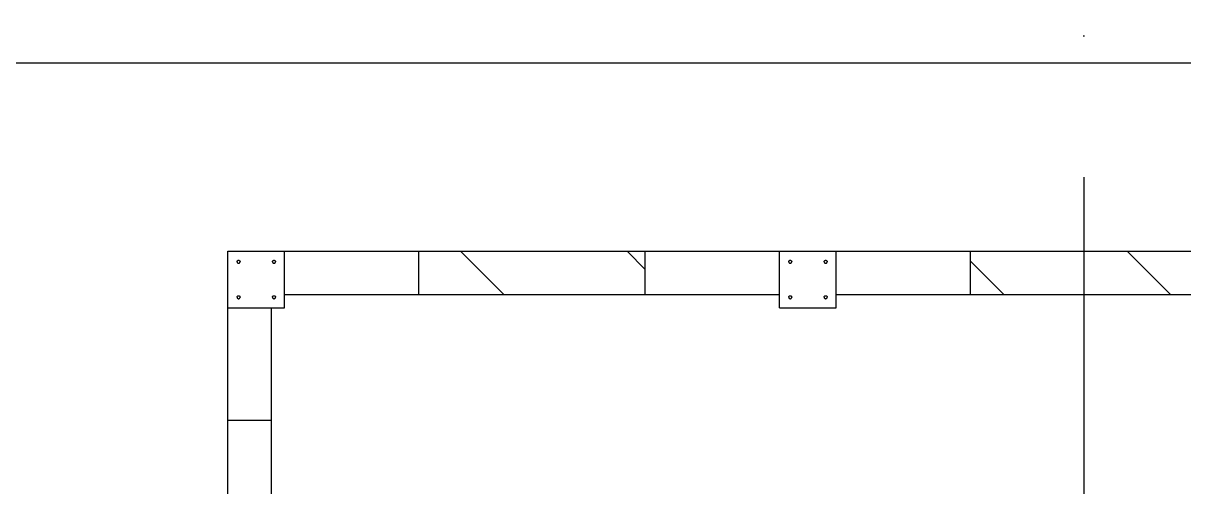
# Model space of a CAD drawing. Extents: x 1250 to 103750, y 1250 to 73000.
# Drawn here: x 55914 to 62068, y 25135 to 27594 of the extents above; entities that cross this region are included whole.
import ezdxf

# ---------------------------------------------------------------- set-up
doc = ezdxf.new("R2010")
doc.units = 0
doc.linetypes.add('DASHDOT', pattern=[3750, 2250, -750, 0, -750])
for name, color, linetype in [('A-CUT', 1, 'CONTINUOUS'), ('A-HATCH', 3, 'CONTINUOUS'), ('A-SECT', 1, 'DASHDOT'), ('A-VIS', 7, 'CONTINUOUS')]:
    doc.layers.add(name, color=color, linetype=linetype)

msp = doc.modelspace()

# ---------------------------------------------------------------- linework, layer by layer
at = {"layer": 'A-CUT'}
for p, q in [((57000, 23788.75), (57000, 26384.75)), ((57000, 26384.75), (64645, 26384.75)), ((57052.939, 26336.141), (57054.439, 26336.596)), ((57054.439, 26336.596), (57056, 26336.75)), ((57056, 26336.75), (57057.561, 26336.596)), ((57057.561, 26336.596), (57059.061, 26336.141)), ((57240.939, 26336.141), (57242.439, 26336.596)), ((57242.439, 26336.596), (57244, 26336.75)), ((57244, 26336.75), (57245.561, 26336.596)), ((57245.561, 26336.596), (57247.061, 26336.141)), ((57300, 26084.75), (57300, 26384.75)), ((58012.5, 26154.75), (58012.5, 26384.75)), ((59212.5, 26154.75), (59212.5, 26384.75)), ((59925, 26084.75), (59925, 26384.75)), ((59977.939, 26336.141), (59979.439, 26336.596)), ((59979.439, 26336.596), (59981, 26336.75)), ((59981, 26336.75), (59982.561, 26336.596)), ((59982.561, 26336.596), (59984.061, 26336.141)), ((60165.939, 26336.141), (60167.439, 26336.596)), ((60167.439, 26336.596), (60169, 26336.75)), ((60169, 26336.75), (60170.561, 26336.596)), ((60170.561, 26336.596), (60172.061, 26336.141)), ((60225, 26084.75), (60225, 26384.75)), ((60937.5, 26154.75), (60937.5, 26384.75)), ((57048, 26328.75), (57048.154, 26330.311)), ((57048, 26328.75), (57048.154, 26327.189)), ((57048.154, 26330.311), (57048.609, 26331.811)), ((57048.154, 26327.189), (57048.609, 26325.689)), ((57048.609, 26331.811), (57049.348, 26333.195)), ((57048.609, 26325.689), (57049.348, 26324.305)), ((57049.348, 26333.195), (57050.343, 26334.407)), ((57049.348, 26324.305), (57050.343, 26323.093)), ((57050.343, 26334.407), (57051.555, 26335.402)), ((57050.343, 26323.093), (57051.555, 26322.098)), ((57051.555, 26335.402), (57052.939, 26336.141)), ((57051.555, 26322.098), (57052.939, 26321.359)), ((57052.939, 26321.359), (57054.439, 26320.904)), ((57054.439, 26320.904), (57056, 26320.75)), ((57056, 26320.75), (57057.561, 26320.904)), ((57057.561, 26320.904), (57059.061, 26321.359)), ((57059.061, 26336.141), (57060.445, 26335.402)), ((57059.061, 26321.359), (57060.445, 26322.098)), ((57060.445, 26335.402), (57061.657, 26334.407)), ((57060.445, 26322.098), (57061.657, 26323.093)), ((57061.657, 26334.407), (57062.652, 26333.195)), ((57061.657, 26323.093), (57062.652, 26324.305)), ((57062.652, 26333.195), (57063.391, 26331.811)), ((57062.652, 26324.305), (57063.391, 26325.689)), ((57063.391, 26331.811), (57063.781, 26330.525)), ((57063.391, 26325.689), (57063.846, 26327.189)), ((57063.781, 26330.525), (57064, 26328.75)), ((57063.846, 26327.189), (57064, 26328.75)), ((57236, 26328.75), (57236.154, 26330.311)), ((57236, 26328.75), (57236.154, 26327.189)), ((57236.154, 26330.311), (57236.609, 26331.811)), ((57236.154, 26327.189), (57236.609, 26325.689)), ((57236.609, 26331.811), (57237.348, 26333.195)), ((57236.609, 26325.689), (57237.348, 26324.305)), ((57237.348, 26333.195), (57238.343, 26334.407)), ((57237.348, 26324.305), (57238.343, 26323.093)), ((57238.343, 26334.407), (57239.555, 26335.402)), ((57238.343, 26323.093), (57239.555, 26322.098)), ((57239.555, 26335.402), (57240.939, 26336.141)), ((57239.555, 26322.098), (57240.939, 26321.359)), ((57240.939, 26321.359), (57242.439, 26320.904)), ((57242.439, 26320.904), (57244, 26320.75)), ((57244, 26320.75), (57245.561, 26320.904)), ((57245.561, 26320.904), (57247.061, 26321.359)), ((57247.061, 26336.141), (57248.445, 26335.402)), ((57247.061, 26321.359), (57248.445, 26322.098)), ((57248.445, 26335.402), (57249.657, 26334.407)), ((57248.445, 26322.098), (57249.657, 26323.093)), ((57249.657, 26334.407), (57250.652, 26333.195)), ((57249.657, 26323.093), (57250.652, 26324.305)), ((57250.652, 26333.195), (57251.391, 26331.811)), ((57250.652, 26324.305), (57251.391, 26325.689)), ((57251.391, 26331.811), (57251.781, 26330.525)), ((57251.391, 26325.689), (57251.846, 26327.189)), ((57251.781, 26330.525), (57252, 26328.75)), ((57251.846, 26327.189), (57252, 26328.75)), ((59973, 26328.75), (59973.154, 26330.311)), ((59973, 26328.75), (59973.154, 26327.189)), ((59973.154, 26330.311), (59973.609, 26331.811)), ((59973.154, 26327.189), (59973.609, 26325.689)), ((59973.609, 26331.811), (59974.348, 26333.195)), ((59973.609, 26325.689), (59974.348, 26324.305)), ((59974.348, 26333.195), (59975.343, 26334.407)), ((59974.348, 26324.305), (59975.343, 26323.093)), ((59975.343, 26334.407), (59976.555, 26335.402)), ((59975.343, 26323.093), (59976.555, 26322.098)), ((59976.555, 26335.402), (59977.939, 26336.141)), ((59976.555, 26322.098), (59977.939, 26321.359)), ((59977.939, 26321.359), (59979.439, 26320.904)), ((59979.439, 26320.904), (59981, 26320.75)), ((59981, 26320.75), (59982.561, 26320.904)), ((59982.561, 26320.904), (59984.061, 26321.359)), ((59984.061, 26336.141), (59985.445, 26335.402)), ((59984.061, 26321.359), (59985.445, 26322.098)), ((59985.445, 26335.402), (59986.657, 26334.407)), ((59985.445, 26322.098), (59986.657, 26323.093)), ((59986.657, 26334.407), (59987.652, 26333.195)), ((59986.657, 26323.093), (59987.652, 26324.305)), ((59987.652, 26333.195), (59988.391, 26331.811)), ((59987.652, 26324.305), (59988.391, 26325.689)), ((59988.391, 26331.811), (59988.781, 26330.525)), ((59988.391, 26325.689), (59988.846, 26327.189)), ((59988.781, 26330.525), (59989, 26328.75)), ((59988.846, 26327.189), (59989, 26328.75)), ((60161, 26328.75), (60161.154, 26330.311)), ((60161, 26328.75), (60161.154, 26327.189)), ((60161.154, 26330.311), (60161.609, 26331.811)), ((60161.154, 26327.189), (60161.609, 26325.689)), ((60161.609, 26331.811), (60162.348, 26333.195)), ((60161.609, 26325.689), (60162.348, 26324.305)), ((60162.348, 26333.195), (60163.343, 26334.407)), ((60162.348, 26324.305), (60163.343, 26323.093)), ((60163.343, 26334.407), (60164.555, 26335.402)), ((60163.343, 26323.093), (60164.555, 26322.098)), ((60164.555, 26335.402), (60165.939, 26336.141)), ((60164.555, 26322.098), (60165.939, 26321.359)), ((60165.939, 26321.359), (60167.439, 26320.904)), ((60167.439, 26320.904), (60169, 26320.75)), ((60169, 26320.75), (60170.561, 26320.904)), ((60170.561, 26320.904), (60172.061, 26321.359)), ((60172.061, 26336.141), (60173.445, 26335.402)), ((60172.061, 26321.359), (60173.445, 26322.098)), ((60173.445, 26335.402), (60174.657, 26334.407)), ((60173.445, 26322.098), (60174.657, 26323.093)), ((60174.657, 26334.407), (60175.652, 26333.195)), ((60174.657, 26323.093), (60175.652, 26324.305)), ((60175.652, 26333.195), (60176.391, 26331.811)), ((60175.652, 26324.305), (60176.391, 26325.689)), ((60176.391, 26331.811), (60176.781, 26330.525)), ((60176.391, 26325.689), (60176.846, 26327.189)), ((60176.781, 26330.525), (60177, 26328.75)), ((60176.846, 26327.189), (60177, 26328.75)), ((57300, 26154.75), (59925, 26154.75)), ((60225, 26154.75), (62850, 26154.75)), ((57048, 26140.75), (57048.154, 26142.311)), ((57048, 26140.75), (57048.154, 26139.189)), ((57048.154, 26142.311), (57048.609, 26143.811)), ((57048.154, 26139.189), (57048.609, 26137.689)), ((57048.609, 26143.811), (57049.348, 26145.195)), ((57048.609, 26137.689), (57049.348, 26136.305)), ((57049.348, 26145.195), (57050.343, 26146.407)), ((57049.348, 26136.305), (57050.343, 26135.093)), ((57050.343, 26146.407), (57051.555, 26147.402)), ((57050.343, 26135.093), (57051.555, 26134.098)), ((57051.555, 26147.402), (57052.939, 26148.141)), ((57051.555, 26134.098), (57052.939, 26133.359)), ((57052.939, 26148.141), (57054.439, 26148.596)), ((57052.939, 26133.359), (57054.439, 26132.904)), ((57054.439, 26148.596), (57056, 26148.75)), ((57054.439, 26132.904), (57056, 26132.75)), ((57056, 26148.75), (57057.561, 26148.596)), ((57056, 26132.75), (57057.561, 26132.904)), ((57057.561, 26148.596), (57059.061, 26148.141)), ((57057.561, 26132.904), (57059.061, 26133.359)), ((57059.061, 26148.141), (57060.445, 26147.402)), ((57059.061, 26133.359), (57060.445, 26134.098)), ((57060.445, 26147.402), (57061.657, 26146.407)), ((57060.445, 26134.098), (57061.657, 26135.093)), ((57061.657, 26146.407), (57062.652, 26145.195)), ((57061.657, 26135.093), (57062.652, 26136.305)), ((57062.652, 26145.195), (57063.391, 26143.811)), ((57062.652, 26136.305), (57063.391, 26137.689)), ((57063.391, 26143.811), (57063.781, 26142.525)), ((57063.391, 26137.689), (57063.846, 26139.189)), ((57063.781, 26142.525), (57064, 26140.75)), ((57063.846, 26139.189), (57064, 26140.75)), ((57236, 26140.75), (57236.154, 26142.311)), ((57236, 26140.75), (57236.154, 26139.189)), ((57236.154, 26142.311), (57236.609, 26143.811)), ((57236.154, 26139.189), (57236.609, 26137.689)), ((57236.609, 26143.811), (57237.348, 26145.195)), ((57236.609, 26137.689), (57237.348, 26136.305)), ((57237.348, 26145.195), (57238.343, 26146.407)), ((57237.348, 26136.305), (57238.343, 26135.093)), ((57238.343, 26146.407), (57239.555, 26147.402)), ((57238.343, 26135.093), (57239.555, 26134.098)), ((57239.555, 26147.402), (57240.939, 26148.141)), ((57239.555, 26134.098), (57240.939, 26133.359)), ((57240.939, 26148.141), (57242.439, 26148.596)), ((57240.939, 26133.359), (57242.439, 26132.904)), ((57242.439, 26148.596), (57244, 26148.75)), ((57242.439, 26132.904), (57244, 26132.75)), ((57244, 26148.75), (57245.561, 26148.596)), ((57244, 26132.75), (57245.561, 26132.904)), ((57245.561, 26148.596), (57247.061, 26148.141)), ((57245.561, 26132.904), (57247.061, 26133.359)), ((57247.061, 26148.141), (57248.445, 26147.402)), ((57247.061, 26133.359), (57248.445, 26134.098)), ((57248.445, 26147.402), (57249.657, 26146.407)), ((57248.445, 26134.098), (57249.657, 26135.093)), ((57249.657, 26146.407), (57250.652, 26145.195)), ((57249.657, 26135.093), (57250.652, 26136.305)), ((57250.652, 26145.195), (57251.391, 26143.811)), ((57250.652, 26136.305), (57251.391, 26137.689)), ((57251.391, 26143.811), (57251.781, 26142.525)), ((57251.391, 26137.689), (57251.846, 26139.189)), ((57251.781, 26142.525), (57252, 26140.75)), ((57251.846, 26139.189), (57252, 26140.75)), ((59973, 26140.75), (59973.154, 26142.311)), ((59973, 26140.75), (59973.154, 26139.189)), ((59973.154, 26142.311), (59973.609, 26143.811)), ((59973.154, 26139.189), (59973.609, 26137.689)), ((59973.609, 26143.811), (59974.348, 26145.195)), ((59973.609, 26137.689), (59974.348, 26136.305)), ((59974.348, 26145.195), (59975.343, 26146.407)), ((59974.348, 26136.305), (59975.343, 26135.093)), ((59975.343, 26146.407), (59976.555, 26147.402)), ((59975.343, 26135.093), (59976.555, 26134.098)), ((59976.555, 26147.402), (59977.939, 26148.141)), ((59976.555, 26134.098), (59977.939, 26133.359)), ((59977.939, 26148.141), (59979.439, 26148.596)), ((59977.939, 26133.359), (59979.439, 26132.904)), ((59979.439, 26148.596), (59981, 26148.75)), ((59979.439, 26132.904), (59981, 26132.75)), ((59981, 26148.75), (59982.561, 26148.596)), ((59981, 26132.75), (59982.561, 26132.904)), ((59982.561, 26148.596), (59984.061, 26148.141)), ((59982.561, 26132.904), (59984.061, 26133.359)), ((59984.061, 26148.141), (59985.445, 26147.402)), ((59984.061, 26133.359), (59985.445, 26134.098)), ((59985.445, 26147.402), (59986.657, 26146.407)), ((59985.445, 26134.098), (59986.657, 26135.093)), ((59986.657, 26146.407), (59987.652, 26145.195)), ((59986.657, 26135.093), (59987.652, 26136.305)), ((59987.652, 26145.195), (59988.391, 26143.811)), ((59987.652, 26136.305), (59988.391, 26137.689)), ((59988.391, 26143.811), (59988.781, 26142.525)), ((59988.391, 26137.689), (59988.846, 26139.189)), ((59988.781, 26142.525), (59989, 26140.75)), ((59988.846, 26139.189), (59989, 26140.75)), ((60161, 26140.75), (60161.154, 26142.311)), ((60161, 26140.75), (60161.154, 26139.189)), ((60161.154, 26142.311), (60161.609, 26143.811)), ((60161.154, 26139.189), (60161.609, 26137.689)), ((60161.609, 26143.811), (60162.348, 26145.195)), ((60161.609, 26137.689), (60162.348, 26136.305)), ((60162.348, 26145.195), (60163.343, 26146.407)), ((60162.348, 26136.305), (60163.343, 26135.093)), ((60163.343, 26146.407), (60164.555, 26147.402)), ((60163.343, 26135.093), (60164.555, 26134.098)), ((60164.555, 26147.402), (60165.939, 26148.141)), ((60164.555, 26134.098), (60165.939, 26133.359)), ((60165.939, 26148.141), (60167.439, 26148.596)), ((60165.939, 26133.359), (60167.439, 26132.904)), ((60167.439, 26148.596), (60169, 26148.75)), ((60167.439, 26132.904), (60169, 26132.75)), ((60169, 26148.75), (60170.561, 26148.596)), ((60169, 26132.75), (60170.561, 26132.904)), ((60170.561, 26148.596), (60172.061, 26148.141)), ((60170.561, 26132.904), (60172.061, 26133.359)), ((60172.061, 26148.141), (60173.445, 26147.402)), ((60172.061, 26133.359), (60173.445, 26134.098)), ((60173.445, 26147.402), (60174.657, 26146.407)), ((60173.445, 26134.098), (60174.657, 26135.093)), ((60174.657, 26146.407), (60175.652, 26145.195)), ((60174.657, 26135.093), (60175.652, 26136.305)), ((60175.652, 26145.195), (60176.391, 26143.811)), ((60175.652, 26136.305), (60176.391, 26137.689)), ((60176.391, 26143.811), (60176.781, 26142.525)), ((60176.391, 26137.689), (60176.846, 26139.189)), ((60176.781, 26142.525), (60177, 26140.75)), ((60176.846, 26139.189), (60177, 26140.75)), ((57000, 26084.75), (57300, 26084.75)), ((57230, 23788.75), (57230, 26084.75)), ((59925, 26084.75), (60225, 26084.75)), ((57000, 25488.75), (57230, 25488.75))]:
    msp.add_line(p, q, dxfattribs=at)
at = {"layer": 'A-HATCH'}
for p, q in [((58462.233, 26154.75), (58232.233, 26384.75)), ((59212.5, 26288.367), (59116.117, 26384.75)), ((61997.767, 26154.75), (61767.767, 26384.75)), ((61113.883, 26154.75), (60937.5, 26331.133))]:
    msp.add_line(p, q, dxfattribs=at)
at = {"layer": 'A-SECT'}
msp.add_line((61537.5, 30527.47), (61537.5, 16242.03), dxfattribs=at)
at = {"layer": 'A-VIS'}
for p, q in [((55500, 27384.75), (70500, 27384.75)), ((57000, 25050.359), (57000, 26384.75)), ((57000, 26384.75), (64645, 26384.75)), ((57300, 26372.262), (57300, 26384.75)), ((58012.5, 26372.28), (58012.5, 26384.75)), ((59212.5, 26372.28), (59212.5, 26384.75)), ((59925, 26372.262), (59925, 26384.75)), ((60225, 26372.262), (60225, 26384.75)), ((60937.5, 26372.28), (60937.5, 26384.75)), ((57300, 26084.75), (57300, 26166.012)), ((57300, 26154.75), (59925, 26154.75)), ((58012.5, 26154.75), (58012.5, 26165.998)), ((59212.5, 26154.75), (59212.5, 26165.998)), ((59925, 26084.75), (59925, 26156.637)), ((60225, 26084.75), (60225, 26166.012)), ((60225, 26154.75), (62850, 26154.75)), ((60937.5, 26154.75), (60937.5, 26165.998)), ((57000, 26084.75), (57009.38, 26084.75)), ((57230, 25050.359), (57230, 26081.658)), ((57234.338, 26084.75), (57300, 26084.75)), ((59925, 26084.75), (60225, 26084.75)), ((57000, 25488.75), (57009.38, 25488.75)), ((57225.005, 25488.75), (57230, 25488.75))]:
    msp.add_line(p, q, dxfattribs=at)

doc.saveas('drawing.dxf')
